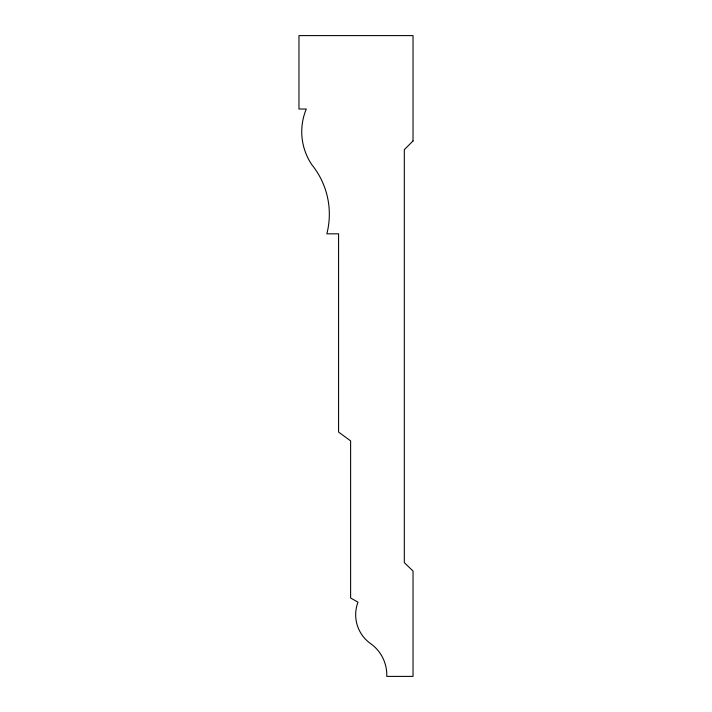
<?xml version="1.0" encoding="UTF-8"?>
<svg xmlns="http://www.w3.org/2000/svg" width="712" height="712" viewBox="0 0 712 712"><rect width="100%" height="100%" fill="white"/><g stroke="black" fill="none" stroke-linecap="round" stroke-linejoin="round"><path stroke-width="1.07" d="M413.031 140.949L404.318 149.645L404.318 562.631L413.031 571.051L413.031 676.4L386.758 676.4A38.404 38.404 0 0 0 370.462 643.514A35.351 35.351 0 0 1 357.976 602.183L350.615 597.991L350.615 440.879L338.574 432.068L338.574 233.83L326.835 233.83A78.64 78.64 0 0 0 311.892 164.784A58.891 58.891 0 0 1 306.302 109.016L298.969 109.016L298.969 35.6L413.031 35.6L413.031 140.949"/></g></svg>
